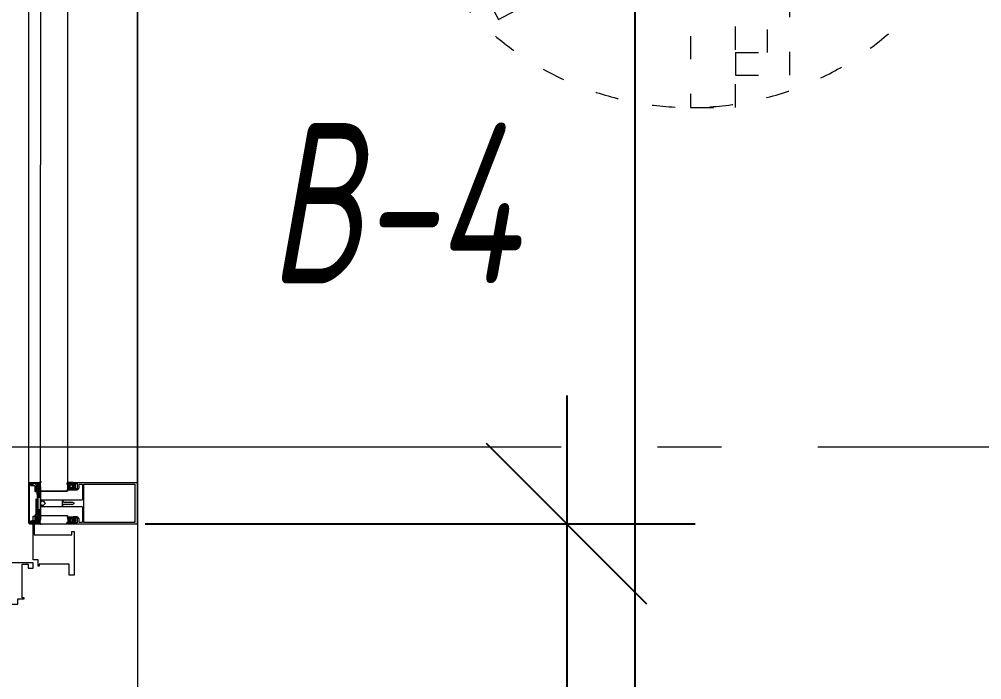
# Model space of a CAD drawing. Header units: millimetres. Extents: x -85420 to 1195317, y -69347 to 470418.
# Drawn here: x 453762 to 455262, y 57213 to 58243 of the extents above; entities that cross this region are included whole.
import ezdxf

# ---------------------------------------------------------------- set-up
doc = ezdxf.new("R2010")
doc.units = ezdxf.units.MM
for name, pattern in [('ACAD_ISO03W100', [30, 12, -18]), ('GOST2.303 6', [12, 8, -1.5, 1, -1.5]), ('ГОСТ 2.303 4', [7, 5, -2, 0]), ('ГОСТ 2.303 5', [24, 20, -1.5, 1, -1.5]), ('осевая', [50.8, 31.75, -6.35, 6.35, -6.35])]:
    doc.linetypes.add(name, pattern=pattern)
for name, color, linetype, lineweight in [('!М_Двери', 7, 'Continuous', 15), ('!М_Окна_марка', 7, 'Continuous', 15), ('!М_Перегородки_АЛЮ+стекло', 4, 'Continuous', 15), ('+АР_Осевые линии', 252, 'GOST2.303 6', 9), ('АР_Двери', 7, 'Continuous', 0), ('СПДС_РАЗМЕРЫ', 252, 'Continuous', 0)]:
    doc.layers.add(name, color=color, linetype=linetype, lineweight=lineweight)
doc.layers.add('ОСИ', color=7, linetype='осевая', lineweight=13, true_color=0x999999)
doc.styles.add('ГОСТ 2.304', font='CS_Gost2304.shx', dxfattribs={"oblique": 10})
doc.linetypes.add('Ground2', pattern='A,12,[130,ltypeshp.shx,S=3,R=-210,X=0,Y=-2.598],3,[130,ltypeshp.shx,S=3,R=-210,X=0,Y=-2.598],3,[130,ltypeshp.shx,S=3,R=-210,X=0,Y=-2.598],0', length=18)
doc.dimstyles.new('СПДС', dxfattribs={"dimscale": 100, "dimtxt": 2.5, "dimasz": 2.5, "dimexe": 2, "dimexo": 0.625, "dimgap": 1, "dimtad": 1, "dimdec": 0, "dimrnd": 5, "dimtxsty": 'ГОСТ 2.304', "dimblk": 'OBLIQUE', "dimblk1": 'OBLIQUE', "dimblk2": 'OBLIQUE', "dimcen": 2.5, "dimdle": 2, "dimadec": 0, "dimazin": 2, "dimtfac": 0.75, "dimtdec": 4, "dimtmove": 1, "dimatfit": 3, "dimfxl": 1, "dimtfill": 1, "dimtolj": 1, "dimarcsym": 1})
pattern_1 = [(45, (-321235.2087, 48225.6811), (-1.122532015, 1.122532015), []), (135, (-321235.2087, 48225.6811), (-1.122532015, -1.122532015), [])]
pattern_2 = [(45, (-321235.2087, 48226.3234), (-1.122532015, 1.122532015), []), (135, (-321235.2087, 48226.3234), (-1.122532015, -1.122532015), [])]

# ---------------------------------------------------------------- blocks, each defined once
blk = doc.blocks.new('A$C73726BED')
blk.add_lwpolyline([(-334.2, 1812), (-160.1, 1484.5), (-85.2, 1524.4), (-259.3, 1851.9)], close=True)
at = {"linetype": 'ACAD_ISO03W100', "ltscale": 3}
blk.add_lwpolyline([(-471.3, 1443.1), (0, 1443.1), (0, 1513), (-471.3, 1513)], close=True, dxfattribs=at)
for points in [[(-385.9, 1443.1), (-420.9, 1443.1), (-420.9, 1358.3), (-50, 1358.3), (-50, 1443.1), (-85, 1443.1)], [(-385.9, 1443.1), (-385.9, 1393.3), (-85, 1393.3), (-85, 1443.1)]]:
    blk.add_lwpolyline(points, dxfattribs=at)
blk.add_arc((0, 1513), 471.3, 118, 270, dxfattribs=at)
blk = doc.blocks.new('_Oblique')
at = {"color": 0, "linetype": 'ByBlock', "lineweight": -2}
blk.add_line((-0.5, -0.5), (0.5, 0.5), dxfattribs=at)
blk = doc.blocks.new('*D380')
at = {"layer": 'Defpoints', "color": 0, "ltscale": 100, "transparency": 16777216}
for p in [(454721, 58726.4), (456421, 58718.9), (456421, 57033.6)]:
    blk.add_point(p, dxfattribs=at)
at = {"layer": 'СПДС_РАЗМЕРЫ', "color": 0, "lineweight": -2, "ltscale": 100, "transparency": 16777216}
for p, q in [((454721, 58663.9), (454721, 56833.6)), ((456421, 58656.4), (456421, 56833.6)), ((454521, 57033.6), (456621, 57033.6))]:
    blk.add_line(p, q, dxfattribs=at)
at = {"layer": 'СПДС_РАЗМЕРЫ', "color": 0, "lineweight": -2, "ltscale": 100, "transparency": 16777216, "xscale": 250, "yscale": 250, "zscale": 250, "rotation": 180}
blk.add_blockref('_Oblique', (454721, 57033.6), dxfattribs=at)
at = {"layer": 'СПДС_РАЗМЕРЫ', "color": 0, "lineweight": -2, "ltscale": 100, "transparency": 16777216, "xscale": 250, "yscale": 250, "zscale": 250}
blk.add_blockref('_Oblique', (456421, 57033.6), dxfattribs=at)
at = {"layer": 'СПДС_РАЗМЕРЫ', "color": 0, "ltscale": 100, "transparency": 16777216, "insert": (455571, 57258.6), "char_height": 250, "attachment_point": 5, "style": 'ГОСТ 2.304', "bg_fill": 3, "box_fill_scale": 1.1, "bg_fill_color": 256, "bg_fill_true_color": 13158600, "bg_fill_transparency": 0}
blk.add_mtext('\\A1;1700', dxfattribs=at)
blk = doc.blocks.new('*D291')
at = {"layer": 'Defpoints', "color": 0, "ltscale": 100, "transparency": 16777216}
for p in [(453895.9, 57456.4), (453915.1, 55756.4), (454615.1, 55756.4)]:
    blk.add_point(p, dxfattribs=at)
at = {"layer": 'СПДС_РАЗМЕРЫ', "color": 0, "lineweight": -2, "ltscale": 100, "transparency": 16777216}
for p, q in [((454615.1, 57656.4), (454615.1, 55556.4)), ((453958.4, 57456.4), (454815.1, 57456.4)), ((453977.6, 55756.4), (454815.1, 55756.4))]:
    blk.add_line(p, q, dxfattribs=at)
at = {"layer": 'СПДС_РАЗМЕРЫ', "color": 0, "lineweight": -2, "ltscale": 100, "transparency": 16777216, "xscale": 250, "yscale": 250, "zscale": 250}
for p, rotation in [((454615.1, 57456.4), 90), ((454615.1, 55756.4), 270)]:
    blk.add_blockref('_Oblique', p, dxfattribs=dict(at, rotation=rotation))
at = {"layer": 'СПДС_РАЗМЕРЫ', "color": 0, "ltscale": 100, "transparency": 16777216, "insert": (454390.1, 56606.4), "char_height": 250, "attachment_point": 5, "rotation": 90, "style": 'ГОСТ 2.304', "bg_fill": 3, "box_fill_scale": 1.1, "bg_fill_color": 256, "bg_fill_true_color": 13158600, "bg_fill_transparency": 0}
blk.add_mtext('\\A1;1700', dxfattribs=at)
blk = doc.blocks.new('дверь 1700_преобразован_в_статический_1')
for points in [[(154.3, 11.5), (146.3, 11.5), (146.3, 103.6), (153.4, 103.6), (153.4, 87.6), (189.4, 87.6), (189.4, 101.5), (210.4, 101.5), (210.4, 35.5), (202.4, 35.5), (202.4, 25.5), (200.8, 25.5), (200.8, 28.5), (148, 28.5), (148, 19.5), (154.3, 19.5)], [(97.3, -52.5), (165.3, -52.5), (165.3, -44.5), (148.3, -44.5), (148.3, 2), (151.3, 2), (151.3, 3.6), (141.3, 3.6), (141.3, 11.5), (73.3, 11.5), (73.3, 7.6), (81.3, 7.6), (81.3, 10), (102.3, 9.9), (102.3, -48.7), (97.3, -48.7)]]:
    blk.add_lwpolyline(points, close=True)
at = {"color": 1, "linetype": 'Ground2'}
blk.add_lwpolyline([(46.4, 7.6), (85.3, 7.6), (85.3, -52.5)], dxfattribs=at)
at = {"linetype": 'ГОСТ 2.303 4', "ltscale": 20}
blk.add_arc((146.3, 11.5), 936.5, 359.8964, 90, dxfattribs=at)
blk = doc.blocks.new('*U140')
h = blk.add_hatch()
h.set_pattern_fill('ANSI37', scale=0.5)
h.set_pattern_definition(pattern_2)
edge = h.paths.add_edge_path()
edge.add_arc((1063.6, -97.6), 0.637, 53.6257, 90.9577)
edge.add_line((1065.2, -98.1), (1064, -97.1))
edge.add_arc((1065, -98.3), 0.183, 270, 405.0108)
edge.add_line((1064.9, -98.5), (1065, -98.5))
edge.add_arc((1064.9, -98.6), 0.183, 90, 180)
edge.add_line((1064.7, -99.7), (1064.7, -98.6))
edge.add_arc((1065.2, -99.7), 0.427, 180, 321.5268)
edge.add_arc((1065.8, -100.3), 0.427, 90, 141.5268)
edge.add_line((1066.8, -99.8), (1065.8, -99.8))
edge.add_arc((1066.8, -100), 0.183, 0, 90)
edge.add_line((1067, -109), (1067, -100))
edge.add_arc((1066.7, -109), 0.305, 359.9731, 360.0269)
edge.add_arc((1066.7, -109), 0.305, 225.0039, 359.9731)
edge.add_line((1065.2, -107.9), (1066.5, -109.2))
edge.add_arc((1064.9, -108.1), 0.305, 45.0082, 145.6533)
edge.add_line((1064.2, -108.7), (1064.7, -108))
edge.add_arc((1063.9, -108.5), 0.305, 214.3429, 325.6571)
edge.add_line((1063.2, -108), (1063.7, -108.7))
edge.add_arc((1063, -108.1), 0.305, 34.3429, 145.6571)
edge.add_line((1062.2, -108.7), (1062.7, -108))
edge.add_arc((1062, -108.5), 0.305, 214.3429, 325.6571)
edge.add_line((1061.2, -108), (1061.7, -108.7))
edge.add_arc((1061, -108.1), 0.305, 34.337, 110.8356)
edge.add_arc((1063, -113.6), 6.09, 109.9917, 129.8472)
edge.add_arc((1051.9, -100.5), 11, 301.3202, 310.1218)
edge.add_arc((1057.4, -109.3), 0.602, 203.6278, 297.8806)
edge.add_arc((1057.2, -109.5), 0.4, 111.5421, 188.4579)
edge.add_arc((1051.9, -100.6), 9.95, 301.1872, 319.274)
edge.add_arc((1059.2, -106.9), 0.305, 320.37, 475.0142)
edge.add_line((1057, -107.5), (1059.1, -106.7))
edge.add_arc((1056.9, -107.2), 0.304, 270, 295.0452)
edge.add_line((1056.2, -107.5), (1056.9, -107.5))
edge.add_arc((1056.2, -107.2), 0.306, 176.8449, 269.9211)
edge.add_line((1055.9, -100), (1055.9, -107.2))
edge.add_arc((1056.1, -100), 0.183, 90, 180)
edge.add_line((1057.2, -99.8), (1056.1, -99.8))
edge.add_arc((1057.2, -100.3), 0.427, 38.4732, 90)
edge.add_arc((1057.8, -99.7), 0.427, 218.4732, 360)
edge.add_line((1058.3, -98.6), (1058.3, -99.7))
edge.add_arc((1058.1, -98.6), 0.183, 0, 90)
edge.add_line((1057.9, -98.5), (1058.1, -98.5))
edge.add_arc((1057.9, -98.3), 0.183, 134.9892, 270)
edge.add_line((1059, -97.1), (1057.8, -98.1))
edge.add_arc((1059.4, -97.6), 0.637, 89.0423, 126.3743)
edge.add_line((1063.6, -96.9), (1059.4, -96.9))
edge = h.paths.add_edge_path(flags=16)
edge.add_arc((1062.8, -98.3), 0.541, 0, 90)
edge.add_line((1063.3, -98.3), (1063.3, -99.3))
edge.add_arc((1062.8, -99.3), 0.541, 270, 360)
edge.add_line((1062.8, -99.9), (1060.2, -99.9))
edge.add_arc((1060.2, -99.3), 0.541, 180, 270)
edge.add_line((1059.7, -99.3), (1059.7, -98.3))
edge.add_arc((1060.2, -98.3), 0.541, 90, 180)
edge.add_line((1060.2, -97.8), (1062.8, -97.8))
edge = h.paths.add_edge_path(flags=16)
edge.add_arc((1063.4, -102.1), 0.541, 0, 90)
edge.add_line((1063.9, -102.1), (1063.9, -104.7))
edge.add_arc((1063.4, -104.7), 0.541, 270, 360)
edge.add_line((1063.4, -105.2), (1059.6, -105.2))
edge.add_arc((1059.6, -104.7), 0.541, 180, 270)
edge.add_line((1059.1, -104.7), (1059.1, -102.1))
edge.add_arc((1059.6, -102.1), 0.541, 90, 180)
edge.add_line((1059.6, -101.6), (1063.4, -101.6))
h = blk.add_hatch()
h.set_pattern_fill('ANSI37', scale=0.5)
h.set_pattern_definition(pattern_2)
edge = h.paths.add_edge_path()
edge.add_line((1111, -98.1), (1112.2, -97.1))
edge.add_arc((1112.6, -97.6), 0.637, 89.0423, 126.3743)
edge.add_line((1112.6, -96.9), (1116.7, -96.9))
edge.add_arc((1116.7, -97.6), 0.637, 53.6257, 90.9577)
edge.add_line((1117.1, -97.1), (1118.3, -98.1))
edge.add_arc((1118.2, -98.3), 0.183, 270, 405.0108)
edge.add_line((1118.2, -98.5), (1118.1, -98.5))
edge.add_arc((1118.1, -98.6), 0.183, 90, 180)
edge.add_line((1117.9, -98.6), (1117.9, -99.7))
edge.add_arc((1118.3, -99.7), 0.427, 180, 321.5268)
edge.add_arc((1119, -100.3), 0.427, 90, 141.5268)
edge.add_line((1119, -99.8), (1120.1, -99.8))
edge.add_arc((1120.1, -100), 0.183, 0, 90)
edge.add_line((1120.3, -100), (1120.3, -107.2))
edge.add_arc((1120, -107.2), 0.306, 270.0789, 363.1551)
edge.add_line((1120, -107.5), (1119.2, -107.5))
edge.add_arc((1119.2, -107.2), 0.304, 244.9548, 270)
edge.add_line((1119.1, -107.5), (1117, -106.7))
edge.add_arc((1116.9, -106.9), 0.305, 64.9858, 219.63)
edge.add_arc((1124.2, -100.6), 9.95, 220.726, 238.8128)
edge.add_arc((1118.9, -109.5), 0.4, 351.5421, 428.4579)
edge.add_arc((1118.7, -109.3), 0.602, 242.1194, 336.3722)
edge.add_arc((1124.2, -100.5), 11, 229.8782, 238.6798)
edge.add_arc((1113.2, -113.6), 6.09, 50.1528, 70.0083)
edge.add_arc((1115.2, -108.1), 0.305, 69.1644, 145.663)
edge.add_line((1114.9, -108), (1114.4, -108.7))
edge.add_arc((1114.2, -108.5), 0.305, 214.3429, 325.6571)
edge.add_line((1113.9, -108.7), (1113.4, -108))
edge.add_arc((1113.2, -108.1), 0.305, 34.3429, 145.6571)
edge.add_line((1112.9, -108), (1112.4, -108.7))
edge.add_arc((1112.2, -108.5), 0.305, 214.3429, 325.6571)
edge.add_line((1111.9, -108.7), (1111.4, -108))
edge.add_arc((1111.2, -108.1), 0.305, 34.3467, 134.9918)
edge.add_line((1111, -107.9), (1109.7, -109.2))
edge.add_arc((1109.5, -109), 0.305, 180.0269, 314.9961)
edge.add_arc((1109.5, -109), 0.305, 179.9731, 180.0269)
edge.add_line((1109.1, -109), (1109.1, -100))
edge.add_arc((1109.3, -100), 0.183, 90, 180)
edge.add_line((1109.3, -99.8), (1110.3, -99.8))
edge.add_arc((1110.3, -100.3), 0.427, 38.4732, 90)
edge.add_arc((1111, -99.7), 0.427, 218.4732, 360)
edge.add_line((1111.4, -99.7), (1111.4, -98.6))
edge.add_arc((1111.2, -98.6), 0.183, 0, 90)
edge.add_line((1111.2, -98.5), (1111.1, -98.5))
edge.add_arc((1111.1, -98.3), 0.183, 134.9892, 270)
edge = h.paths.add_edge_path(flags=16)
edge.add_arc((1115.9, -99.3), 0.541, 270, 360)
edge.add_line((1113.4, -99.9), (1115.9, -99.9))
edge.add_arc((1113.4, -99.3), 0.541, 180, 270)
edge.add_line((1112.8, -98.3), (1112.8, -99.3))
edge.add_arc((1113.4, -98.3), 0.541, 90, 180)
edge.add_line((1115.9, -97.8), (1113.4, -97.8))
edge.add_arc((1115.9, -98.3), 0.541, 0, 90)
edge.add_line((1116.5, -99.3), (1116.5, -98.3))
edge = h.paths.add_edge_path(flags=16)
edge.add_line((1112.2, -102.1), (1112.2, -104.7))
edge.add_arc((1112.8, -102.1), 0.541, 90, 180)
edge.add_line((1116.5, -101.6), (1112.8, -101.6))
edge.add_arc((1116.5, -102.1), 0.541, 0, 90)
edge.add_line((1117.1, -104.7), (1117.1, -102.1))
edge.add_arc((1116.5, -104.7), 0.541, 270, 360)
edge.add_line((1112.8, -105.2), (1116.5, -105.2))
edge.add_arc((1112.8, -104.7), 0.541, 180, 270)
h = blk.add_hatch()
h.set_pattern_fill('ANSI37', scale=0.5)
h.set_pattern_definition(pattern_1)
edge = h.paths.add_edge_path()
edge.add_arc((1066.5, -157.4), 0.549, 270, 315.0015)
edge.add_line((1062.4, -158), (1066.5, -158))
edge.add_arc((1062.4, -157.4), 0.549, 224.9985, 270)
edge.add_line((1060.8, -156.6), (1062, -157.8))
edge.add_arc((1060.9, -156.5), 0.183, 90, 224.9985)
edge.add_line((1061.2, -156.3), (1060.9, -156.3))
edge.add_arc((1061.2, -156.1), 0.183, 270, 360)
edge.add_line((1061.3, -154.9), (1061.3, -156.1))
edge.add_arc((1060.9, -154.9), 0.427, 0, 70.7667)
edge.add_arc((1060.9, -154.9), 0.427, 70.7529, 141.5305)
edge.add_arc((1060.3, -154.4), 0.427, 270, 321.5305)
edge.add_line((1056.5, -154.8), (1060.3, -154.8))
edge.add_arc((1056.5, -154.4), 0.427, 180, 270)
edge.add_line((1056, -154.2), (1056, -154.4))
edge.add_arc((1050, -154.2), 6.03, 0, 37.4762)
edge.add_arc((1055, -150.4), 0.305, 51.1811, 217.4762)
edge.add_arc((1050.2, -156.4), 7.99, 28.02, 51.1811)
edge.add_arc((1057.5, -152.5), 0.305, 208.02, 334.4386)
edge.add_line((1058.2, -151.8), (1057.8, -152.6))
edge.add_arc((1058.5, -151.9), 0.305, 34.3393, 154.4423)
edge.add_line((1059.2, -152.4), (1058.7, -151.7))
edge.add_arc((1059.4, -152.3), 0.305, 214.3437, 325.6563)
edge.add_line((1060.2, -151.7), (1059.7, -152.4))
edge.add_arc((1060.4, -151.9), 0.305, 34.3437, 145.6563)
edge.add_line((1061.2, -152.4), (1060.7, -151.7))
edge.add_arc((1061.4, -152.3), 0.305, 214.3437, 325.6563)
edge.add_line((1062.2, -151.7), (1061.7, -152.4))
edge.add_arc((1062.4, -151.9), 0.305, 34.3437, 145.6563)
edge.add_line((1063.3, -152.4), (1062.7, -151.7))
edge.add_arc((1063.5, -152.3), 0.305, 214.3437, 325.6563)
edge.add_line((1064.3, -151.7), (1063.8, -152.4))
edge.add_arc((1064.5, -151.9), 0.305, 34.3437, 145.6563)
edge.add_line((1065.3, -152.4), (1064.8, -151.7))
edge.add_arc((1065.5, -152.3), 0.305, 214.3437, 325.6563)
edge.add_line((1066.2, -151.7), (1065.8, -152.4))
edge.add_arc((1066.5, -151.9), 0.305, 34.3437, 145.6563)
edge.add_line((1067.2, -152.4), (1066.7, -151.7))
edge.add_arc((1067.5, -152.3), 0.305, 214.3437, 325.6563)
edge.add_line((1068.3, -151.7), (1067.7, -152.4))
edge.add_arc((1068.6, -151.9), 0.305, 34.3437, 145.6563)
edge.add_line((1069.3, -152.4), (1068.9, -151.7))
edge.add_arc((1069.6, -152.3), 0.305, 214.3437, 325.6563)
edge.add_line((1070.3, -151.7), (1069.8, -152.4))
edge.add_arc((1074.1, -204.6), 53, 85.9442, 94.0558)
edge.add_line((1078.3, -151.9), (1077.8, -151.7))
edge.add_arc((1078, -152.1), 0.304, 0, 34.3643)
edge.add_line((1078.3, -154.5), (1078.3, -152.1))
edge.add_arc((1078, -154.5), 0.305, 270, 360)
edge.add_line((1068.7, -154.8), (1078, -154.8))
edge.add_arc((1068.7, -154.4), 0.427, 218.4735, 270)
edge.add_arc((1068, -154.9), 0.427, 38.4735, 180)
edge.add_line((1067.6, -156.1), (1067.6, -154.9))
edge.add_arc((1067.8, -156.1), 0.183, 180, 270)
edge.add_line((1068, -156.3), (1067.8, -156.3))
edge.add_arc((1068, -156.5), 0.183, 315.0015, 450)
edge.add_line((1066.9, -157.8), (1068.1, -156.6))
edge = h.paths.add_edge_path(flags=16)
edge.add_line((1065.7, -157.1), (1063.1, -157.1))
edge.add_arc((1063.1, -156.5), 0.541, 180, 270)
edge.add_line((1062.6, -156.5), (1062.6, -155.3))
edge.add_arc((1063.1, -155.3), 0.541, 90, 180)
edge.add_line((1063.1, -154.8), (1065.7, -154.8))
edge.add_arc((1065.7, -155.3), 0.541, 0, 90)
edge.add_line((1066.3, -155.3), (1066.3, -156.5))
edge.add_arc((1065.7, -156.5), 0.541, 270, 360)
h = blk.add_hatch()
h.set_pattern_fill('ANSI37', scale=0.5)
h.set_pattern_definition(pattern_1)
edge = h.paths.add_edge_path()
edge.add_arc((1126, -154.2), 6.03, 142.5238, 180)
edge.add_line((1120, -154.2), (1120, -154.4))
edge.add_arc((1119.5, -154.4), 0.427, 270, 360)
edge.add_line((1119.5, -154.8), (1115.8, -154.8))
edge.add_arc((1115.8, -154.4), 0.427, 218.4695, 270)
edge.add_arc((1115.1, -154.9), 0.427, 38.4695, 109.2471)
edge.add_arc((1115.1, -154.9), 0.427, 109.2333, 180)
edge.add_line((1114.7, -154.9), (1114.7, -156.1))
edge.add_arc((1114.8, -156.1), 0.183, 180, 270)
edge.add_line((1114.8, -156.3), (1115.1, -156.3))
edge.add_arc((1115.1, -156.5), 0.183, 315.0015, 450)
edge.add_line((1115.2, -156.6), (1114, -157.8))
edge.add_arc((1113.6, -157.4), 0.549, 270, 315.0015)
edge.add_line((1113.6, -158), (1109.5, -158))
edge.add_arc((1109.5, -157.4), 0.549, 224.9985, 270)
edge.add_line((1109.1, -157.8), (1107.9, -156.6))
edge.add_arc((1108, -156.5), 0.183, 90, 224.9985)
edge.add_line((1108, -156.3), (1108.2, -156.3))
edge.add_arc((1108.2, -156.1), 0.183, 270, 360)
edge.add_line((1108.4, -156.1), (1108.4, -154.9))
edge.add_arc((1108, -154.9), 0.427, 0, 141.5265)
edge.add_arc((1107.3, -154.4), 0.427, 270, 321.5265)
edge.add_line((1107.3, -154.8), (1098, -154.8))
edge.add_arc((1098, -154.5), 0.305, 180, 270)
edge.add_line((1097.7, -154.5), (1097.7, -152.1))
edge.add_arc((1098, -152.1), 0.304, 145.6357, 180)
edge.add_line((1097.8, -151.9), (1098.2, -151.7))
edge.add_arc((1101.9, -204.6), 53, 85.9442, 94.0558)
edge.add_line((1105.7, -151.7), (1106.2, -152.4))
edge.add_arc((1106.4, -152.3), 0.305, 214.3437, 325.6563)
edge.add_line((1106.7, -152.4), (1107.2, -151.7))
edge.add_arc((1107.4, -151.9), 0.305, 34.3437, 145.6563)
edge.add_line((1107.7, -151.7), (1108.3, -152.4))
edge.add_arc((1108.5, -152.3), 0.305, 214.3437, 325.6563)
edge.add_line((1108.8, -152.4), (1109.3, -151.7))
edge.add_arc((1109.5, -151.9), 0.305, 34.3437, 145.6563)
edge.add_line((1109.8, -151.7), (1110.3, -152.4))
edge.add_arc((1110.5, -152.3), 0.305, 214.3437, 325.6563)
edge.add_line((1110.8, -152.4), (1111.2, -151.7))
edge.add_arc((1111.5, -151.9), 0.305, 34.3437, 145.6563)
edge.add_line((1111.7, -151.7), (1112.2, -152.4))
edge.add_arc((1112.5, -152.3), 0.305, 214.3437, 325.6563)
edge.add_line((1112.7, -152.4), (1113.4, -151.7))
edge.add_arc((1113.6, -151.9), 0.305, 34.3437, 145.6563)
edge.add_line((1113.9, -151.7), (1114.3, -152.4))
edge.add_arc((1114.6, -152.3), 0.305, 214.3437, 325.6563)
edge.add_line((1114.8, -152.4), (1115.3, -151.7))
edge.add_arc((1115.6, -151.9), 0.305, 34.3437, 145.6563)
edge.add_line((1115.8, -151.7), (1116.3, -152.4))
edge.add_arc((1116.6, -152.3), 0.305, 214.3437, 325.6563)
edge.add_line((1116.8, -152.4), (1117.3, -151.7))
edge.add_arc((1117.6, -151.9), 0.305, 25.5577, 145.6607)
edge.add_line((1117.8, -151.8), (1118.2, -152.6))
edge.add_arc((1118.5, -152.5), 0.305, 205.5614, 331.98)
edge.add_arc((1125.8, -156.4), 7.99, 128.8189, 151.98)
edge.add_arc((1121, -150.4), 0.305, 322.5238, 488.8189)
edge = h.paths.add_edge_path(flags=16)
edge.add_arc((1112.9, -156.5), 0.541, 270, 360)
edge.add_line((1110.3, -157.1), (1112.9, -157.1))
edge.add_arc((1110.3, -156.5), 0.541, 180, 270)
edge.add_line((1109.8, -155.3), (1109.8, -156.5))
edge.add_arc((1110.3, -155.3), 0.541, 90, 180)
edge.add_line((1112.9, -154.8), (1110.3, -154.8))
edge.add_arc((1112.9, -155.3), 0.541, 0, 90)
edge.add_line((1113.4, -156.5), (1113.4, -155.3))
for p, q in [((1057, 0), (63, 0)), ((62.5, -169.8), (1057.5, -169.8))]:
    blk.add_line(p, q)
at = {"lineweight": 0, "ltscale": 100, "transparency": 33554687}
for points in [[(1056, -1), (1056, -100), (1058.1, -100), (1058.6, -99.5), (1058.6, -99), (1057.5, -99), (1057.5, -94), (1061.3, -94), (1061.5, -93.6), (1061.9, -94), (1065.5, -94), (1065.5, -99), (1064.5, -99), (1064.5, -99.5), (1065, -100), (1067, -100), (1067, -94), (1066.4, -92.8), (1064.1, -91.1), (1063.8, -91), (1059.3, -91), (1058.9, -91.2), (1058.1, -91), (1058.1, -86.9), (1059.1, -86), (1082, -86), (1083, -86.9), (1083, -116.7), (1083.4, -116.9), (1084.5, -116.9), (1085.6, -115.9), (1085.6, -115.1), (1086.1, -114.7), (1086.1, -113.5), (1085.6, -113.3), (1086.1, -113), (1086.1, -111.8), (1085.6, -111.4), (1086.1, -111.2), (1086.1, -110), (1085.6, -109.7), (1086.1, -109.4), (1086.1, -108.1), (1085.6, -107.9), (1086.1, -107.5), (1086.1, -106.3), (1085.6, -106.1), (1086.1, -105.8), (1086.1, -104.6), (1085.6, -104.2), (1086.1, -104), (1086.1, -102.8), (1085.6, -102.4), (1086.1, -102.2), (1086.1, -101.4), (1087.2, -99.5), (1088.9, -99.5), (1089.8, -101.2), (1090.6, -101.6), (1090.1, -101.8), (1090.1, -103), (1090.6, -103.4), (1090.1, -103.6), (1090.1, -104.9), (1090.6, -105.2), (1090.1, -105.5), (1090.1, -106.7), (1090.6, -106.9), (1090.1, -107.3), (1090.1, -108.5), (1090.6, -108.8), (1090.1, -109), (1090.1, -110.3), (1090.6, -110.6), (1090.1, -110.8), (1090.1, -112), (1090.6, -112.4), (1090.1, -112.7), (1090.1, -113.9), (1090.6, -114.1), (1090.1, -114.5), (1090.1, -115.7), (1090.6, -115.9), (1091.5, -116.9), (1092.8, -116.9), (1093, -116.7), (1093, -86.9), (1094, -86), (1117.1, -86), (1118, -86.9), (1118, -91), (1117.1, -91.2), (1116.8, -91), (1112.2, -91), (1112.1, -91.1), (1109.6, -92.8), (1109, -94), (1109, -100), (1111, -100), (1111.6, -99.5), (1111.6, -99), (1110.5, -99), (1110.5, -94), (1114.3, -94), (1114.5, -93.6), (1114.9, -94), (1118.5, -94), (1118.5, -99), (1117.6, -99), (1117.6, -99.5), (1118, -100), (1120, -100), (1120, -1), (1119, 0), (1057, 0)], [(1058.1, -4), (1118, -4), (1118, -83.6), (1058.1, -83.6)], [(1118.4, -168.5), (1057.6, -168.5), (1057.4, -168.3), (1057.4, -167.2), (1057.6, -166.8), (1060, -166.8), (1060.3, -166.5), (1060.3, -165.8), (1060, -165.5), (1057.6, -165.5), (1057.4, -165.2), (1057.4, -159.7), (1058.3, -158.5), (1058.5, -157.6), (1056.7, -154.5), (1056, -154.7), (1056, -168.3), (1057.5, -169.8), (1118.5, -169.8), (1120, -168.3), (1120, -154.7), (1119.3, -154.5), (1117.6, -157.6), (1117.7, -158.5), (1118.8, -159.7), (1118.8, -165.2), (1118.4, -165.5), (1116, -165.5), (1115.7, -165.8), (1115.7, -166.5), (1116, -166.8), (1118.4, -166.8), (1118.8, -167.2), (1118.8, -168.3)]]:
    blk.add_lwpolyline(points, close=True, dxfattribs=at)
at = {"color": 7, "lineweight": 0, "ltscale": 100, "transparency": 33554687}
for points in [[(1066.8, -99.8), (1065.8, -99.8, 0.228752), (1065.5, -100, -0.710164), (1064.7, -99.7), (1064.7, -98.6, -0.4144), (1064.9, -98.5), (1065, -98.5, 0.66825), (1065.2, -98.1), (1064, -97.1, 0.164348), (1063.6, -96.9), (1059.4, -96.9, 0.164348), (1059, -97.1), (1057.8, -98.1, 0.66825), (1057.9, -98.5), (1058.1, -98.5, -0.4144), (1058.3, -98.6), (1058.3, -99.7, -0.710164), (1057.5, -100, 0.228752), (1057.2, -99.8), (1056.1, -99.8, 0.4144), (1055.9, -100), (1055.9, -107.2, 0.430028), (1056.2, -107.5), (1056.9, -107.5, 0.109814), (1057, -107.5), (1059.1, -106.7, -0.800036), (1059.5, -107.1, -0.079083), (1057.1, -109.2, 0.348803), (1056.8, -109.6, 0.436125), (1057.7, -109.9, 0.038423), (1059, -108.9, -0.086853), (1060.9, -107.8, -0.346763), (1061.2, -108), (1061.7, -108.7, 0.527877), (1062.2, -108.7), (1062.7, -108, -0.527877), (1063.2, -108), (1063.7, -108.7, 0.527877), (1064.2, -108.7), (1064.7, -108, -0.469739), (1065.2, -107.9), (1066.5, -109.2, 0.667984), (1067, -109), (1067, -100, 0.414214)], [(1109.3, -99.8), (1110.3, -99.8, -0.228752), (1110.6, -100, 0.710164), (1111.4, -99.7), (1111.4, -98.6, 0.4144), (1111.2, -98.5), (1111.1, -98.5, -0.66825), (1111, -98.1), (1112.2, -97.1, -0.164348), (1112.6, -96.9), (1116.7, -96.9, -0.164348), (1117.1, -97.1), (1118.3, -98.1, -0.66825), (1118.2, -98.5), (1118.1, -98.5, 0.4144), (1117.9, -98.6), (1117.9, -99.7, 0.710164), (1118.6, -100, -0.228752), (1119, -99.8), (1120.1, -99.8, -0.4144), (1120.3, -100), (1120.3, -107.2, -0.430028), (1120, -107.5), (1119.2, -107.5, -0.109814), (1119.1, -107.5), (1117, -106.7, 0.800036), (1116.7, -107.1, 0.079083), (1119, -109.2, -0.348803), (1119.3, -109.6, -0.436125), (1118.5, -109.9, -0.038423), (1117.1, -108.9, 0.086853), (1115.3, -107.8, 0.346763), (1114.9, -108), (1114.4, -108.7, -0.527877), (1113.9, -108.7), (1113.4, -108, 0.527877), (1112.9, -108), (1112.4, -108.7, -0.527877), (1111.9, -108.7), (1111.4, -108, 0.469739), (1111, -107.9), (1109.7, -109.2, -0.667984), (1109.1, -109), (1109.1, -100, -0.414214)], [(1058.7, -151.7, 0.57795), (1058.2, -151.8), (1057.8, -152.6, -0.615334), (1057.3, -152.6, 0.101403), (1055.2, -150.2, 0.887085), (1054.8, -150.6, -0.164997), (1056, -154.2), (1056, -154.4, 0.414304), (1056.5, -154.8), (1060.3, -154.8, 0.228696), (1060.6, -154.6, -0.319049), (1061.1, -154.5, -0.319002), (1061.3, -154.9), (1061.3, -156.1, -0.4144), (1061.2, -156.3), (1060.9, -156.3, 0.668339), (1060.8, -156.6), (1062, -157.8, 0.198883), (1062.4, -158), (1066.5, -158, 0.198883), (1066.9, -157.8), (1068.1, -156.6, 0.668339), (1068, -156.3), (1067.8, -156.3, -0.4144), (1067.6, -156.1), (1067.6, -154.9, -0.710202), (1068.4, -154.6, 0.228696), (1068.7, -154.8), (1078, -154.8, 0.414362), (1078.3, -154.5), (1078.3, -152.1, 0.151171), (1078.3, -151.9), (1077.8, -151.7, 0.035408), (1070.3, -151.7), (1069.8, -152.4, -0.527868), (1069.3, -152.4), (1068.9, -151.7, 0.527868), (1068.3, -151.7), (1067.7, -152.4, -0.527868), (1067.2, -152.4), (1066.7, -151.7, 0.527868), (1066.2, -151.7), (1065.8, -152.4, -0.527868), (1065.3, -152.4), (1064.8, -151.7, 0.527868), (1064.3, -151.7), (1063.8, -152.4, -0.527868), (1063.3, -152.4), (1062.7, -151.7, 0.527868), (1062.2, -151.7), (1061.7, -152.4, -0.527868), (1061.2, -152.4), (1060.7, -151.7, 0.527868), (1060.2, -151.7), (1059.7, -152.4, -0.527868), (1059.2, -152.4)], [(1117.3, -151.7, -0.57795), (1117.8, -151.8), (1118.2, -152.6, 0.615334), (1118.7, -152.6, -0.101403), (1120.8, -150.2, -0.887085), (1121.2, -150.6, 0.164997), (1120, -154.2), (1120, -154.4, -0.414304), (1119.5, -154.8), (1115.8, -154.8, -0.228696), (1115.4, -154.6, 0.319049), (1115, -154.5, 0.319002), (1114.7, -154.9), (1114.7, -156.1, 0.4144), (1114.8, -156.3), (1115.1, -156.3, -0.668339), (1115.2, -156.6), (1114, -157.8, -0.198883), (1113.6, -158), (1109.5, -158, -0.198883), (1109.1, -157.8), (1107.9, -156.6, -0.668339), (1108, -156.3), (1108.2, -156.3, 0.4144), (1108.4, -156.1), (1108.4, -154.9, 0.710202), (1107.7, -154.6, -0.228696), (1107.3, -154.8), (1098, -154.8, -0.414362), (1097.7, -154.5), (1097.7, -152.1, -0.151171), (1097.8, -151.9), (1098.2, -151.7, -0.035408), (1105.7, -151.7), (1106.2, -152.4, 0.527868), (1106.7, -152.4), (1107.2, -151.7, -0.527868), (1107.7, -151.7), (1108.3, -152.4, 0.527868), (1108.8, -152.4), (1109.3, -151.7, -0.527868), (1109.8, -151.7), (1110.3, -152.4, 0.527868), (1110.8, -152.4), (1111.2, -151.7, -0.527868), (1111.7, -151.7), (1112.2, -152.4, 0.527868), (1112.7, -152.4), (1113.4, -151.7, -0.527868), (1113.9, -151.7), (1114.3, -152.4, 0.527868), (1114.8, -152.4), (1115.3, -151.7, -0.527868), (1115.8, -151.7), (1116.3, -152.4, 0.527868), (1116.8, -152.4)]]:
    blk.add_lwpolyline(points, format="xyb", close=True, dxfattribs=at)
for points in [[(1055.9, -100), (1055.9, -100)], [(1067, -100), (1067, -100)], [(1062.5, -150.9), (1062.5, -151.9)]]:
    blk.add_lwpolyline(points, dxfattribs=at)
at = {"color": 7}
for points in [[(1059.6, -101.6), (1063.4, -101.6, -0.414214), (1063.9, -102.1), (1063.9, -104.7, -0.414214), (1063.4, -105.2), (1059.6, -105.2, -0.414214), (1059.1, -104.7), (1059.1, -102.1, -0.414214)], [(1060.2, -97.8), (1062.8, -97.8, -0.414214), (1063.3, -98.3), (1063.3, -99.3, -0.414214), (1062.8, -99.9), (1060.2, -99.9, -0.414214), (1059.7, -99.3), (1059.7, -98.3, -0.414214)], [(1116.5, -101.6), (1112.8, -101.6, 0.414214), (1112.2, -102.1), (1112.2, -104.7, 0.414214), (1112.8, -105.2), (1116.5, -105.2, 0.414214), (1117.1, -104.7), (1117.1, -102.1, 0.414214)], [(1115.9, -97.8), (1113.4, -97.8, 0.414214), (1112.8, -98.3), (1112.8, -99.3, 0.414214), (1113.4, -99.9), (1115.9, -99.9, 0.414214), (1116.5, -99.3), (1116.5, -98.3, 0.414214)], [(1063.1, -154.8), (1065.7, -154.8, -0.414214), (1066.3, -155.3), (1066.3, -156.5, -0.414214), (1065.7, -157.1), (1063.1, -157.1, -0.414214), (1062.6, -156.5), (1062.6, -155.3, -0.414214)], [(1112.9, -154.8), (1110.3, -154.8, 0.414214), (1109.8, -155.3), (1109.8, -156.5, 0.414214), (1110.3, -157.1), (1112.9, -157.1, 0.414214), (1113.4, -156.5), (1113.4, -155.3, 0.414214)]]:
    blk.add_lwpolyline(points, format="xyb", close=True, dxfattribs=at)
for points in [[(51.1, -150.9), (51.1, -108.9), (1069.1, -109), (1069.1, -151)], [(1062.5, -151.9), (1113.5, -151.9), (1113.5, -150.9), (1062.5, -150.9)]]:
    blk.add_lwpolyline(points, close=True)
at = {"lineweight": 0, "ltscale": 100, "transparency": 33554687}
for points in [[(1068.6, -150.9), (1069.1, -150.5), (1069.1, -109.5), (1068.6, -109), (1067, -109)], [(1107.4, -150.9), (1107, -150.5), (1107, -109.5), (1107.4, -109), (1109, -109)]]:
    blk.add_lwpolyline(points, dxfattribs=at)
for points in [[(1084.5, -116.9), (1083.4, -116.9, 0.523933), (1083, -117.2), (1083, -150.4, 0.414326), (1083.6, -150.9), (1084.9, -150.9, 0.410627), (1085.4, -150.4), (1085.4, -149.7, 0.492552), (1085.2, -149.5), (1084.7, -149.5, -0.441111), (1084.5, -149.2), (1084.5, -147.4, -0.208057), (1085, -146.6, -0.000016), (1087.3, -144.2, -0.439819), (1088.8, -144.2, -0.000016), (1091.2, -146.6, -0.208057), (1091.6, -147.4), (1091.7, -149.2, -0.441111), (1091.4, -149.5), (1090.9, -149.5, 0.492552), (1090.7, -149.7), (1090.7, -150.4, 0.410627), (1091.2, -150.9), (1092.6, -150.9, 0.414326), (1093.1, -150.4), (1093.1, -117.2, 0.523933), (1092.8, -116.9), (1091.7, -116.9)], [(1067.9, -154.7), (1067.4, -155.1), (1067.4, -155.7), (1068.4, -155.7), (1068.4, -158.1, -0.414362), (1068.1, -158.4), (1061.4, -158.4, -0.414326), (1060.3, -157.3), (1060.3, -155.7), (1061.4, -155.7), (1061.4, -155.1), (1060.8, -154.7), (1057.4, -154.7, 0.551224), (1057.1, -155.1), (1058.5, -157.9, -0.267349), (1058.4, -158.9), (1057.7, -159.9, 0.249629), (1057.6, -160.4), (1059.3, -164.9, 0.827043), (1060.4, -164.7), (1060.4, -160.9, -0.414326), (1061.4, -159.9), (1068.8, -159.9, 0.414326), (1069.9, -158.9), (1069.9, -157.6, -0.082799), (1077.9, -156.6), (1087.8, -156.6), (1088, -156.2), (1088.4, -156.6), (1098.1, -156.6, -0.082799), (1106.1, -157.6), (1106.1, -158.9, 0.414326), (1107.2, -159.9), (1114.6, -159.9, -0.414326), (1115.6, -160.9), (1115.6, -164.7, 0.827043), (1116.7, -164.9), (1118.4, -160.4, 0.249629), (1118.4, -159.9), (1117.6, -158.9, -0.267349), (1117.5, -157.9), (1118.9, -155.1, 0.551224), (1118.6, -154.7), (1115.2, -154.7), (1114.6, -155.1), (1114.6, -155.7), (1115.7, -155.7), (1115.7, -157.3, -0.414326), (1114.6, -158.4), (1107.9, -158.4, -0.414362), (1107.6, -158.1), (1107.6, -155.7), (1108.6, -155.7), (1108.6, -155.1), (1108.1, -154.7)]]:
    blk.add_lwpolyline(points, format="xyb", close=True, dxfattribs=at)
at = {"color": 7, "lineweight": 0, "ltscale": 100, "transparency": 33554687}
blk.add_arc((1056.2, -107.2), 0.305, 179.989, 270.0107, dxfattribs=at)
blk = doc.blocks.new('A$C314F1C93')
at = {"layer": '+АР_Осевые линии', "linetype": 'ГОСТ 2.303 5', "lineweight": 0, "ltscale": 100}
blk.add_line((23540, 64752.7), (23540, -9752.2), dxfattribs=at)
blk.add_lwpolyline([(-4200, 42250), (75280, 42250)], dxfattribs=at)

msp = doc.modelspace()

# ---------------------------------------------------------------- texts
at = {"layer": '!М_Окна_марка', "color": 3, "linetype": 'Continuous', "lineweight": 0, "ltscale": 100, "insert": (454345.1, 57955.9, 0), "char_height": 250, "width": 1520.109, "attachment_point": 5, "style": 'ГОСТ 2.304'}
msp.add_mtext('{\\W0.8500;В-4}', dxfattribs=at)

# ---------------------------------------------------------------- next in the draw order: block references
at = {"layer": 'ОСИ', "ltscale": 40}
msp.add_blockref('A$C314F1C93', (430406.4, 15326.4, 0), dxfattribs=at)

# ---------------------------------------------------------------- next in the draw order: block references
at = {"layer": '!М_Двери', "xscale": -1, "rotation": 89.99999999999984}
msp.add_blockref('дверь 1700_преобразован_в_статический_1', (453795.3, 57541.7, 0), dxfattribs=at)
at = {"layer": '!М_Перегородки_АЛЮ+стекло', "rotation": 270}
msp.add_blockref('*U140', (453946.4, 58576.4, 0), dxfattribs=at)

# ---------------------------------------------------------------- next in the draw order: dimensions: what is measured, and where the dimension line sits
at = {"layer": 'СПДС_РАЗМЕРЫ', "ltscale": 100}
dim = msp.add_linear_dim(base=(454615.1, 55756.4, 0), p1=(453895.9, 57456.4, 0), p2=(453915.1, 55756.4, 0), angle=90, dimstyle='СПДС', dxfattribs=at)
dim.commit()
dim.dimension.update_dxf_attribs({"geometry": '*D291', "text_midpoint": (454390.1, 56606.4, 0)})

# ---------------------------------------------------------------- next in the draw order: dimensions: what is measured, and where the dimension line sits
dim = msp.add_linear_dim(base=(456421, 57033.6, 0), p1=(454721, 58726.4, 0), p2=(456421, 58718.9, 0), dimstyle='СПДС', dxfattribs=at)
dim.commit()
dim.dimension.update_dxf_attribs({"geometry": '*D380', "text_midpoint": (455571, 57258.6, 0)})

# ---------------------------------------------------------------- next in the draw order: block references
at = {"layer": 'АР_Двери', "rotation": 90}
msp.add_blockref('A$C73726BED', (456321, 58576.4, 0), dxfattribs=at)

doc.saveas('drawing.dxf')
